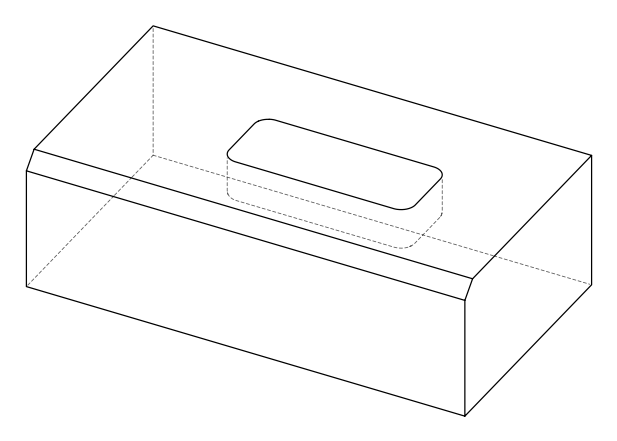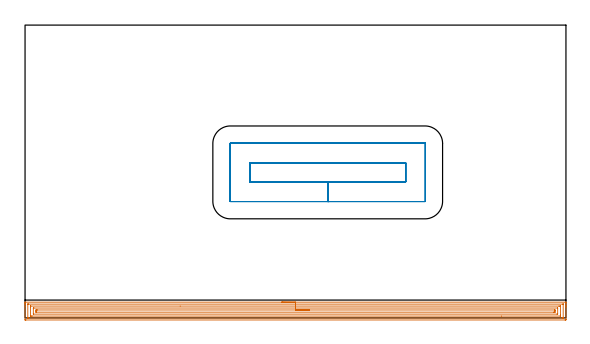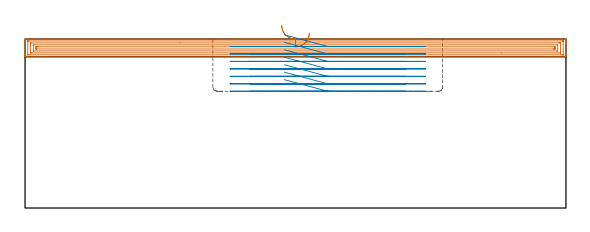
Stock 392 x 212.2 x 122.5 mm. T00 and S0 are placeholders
(PLAN: 2 operations, 1 tool changes, 25.8 min)
(1 AREA_MILL | FG_CHAMFER_SURFACE | UGT0205_001 | 15.93 min | 32612 mm3)
(2 MILL_RECTANGULAR_POCKET | POCKET_RECTANGULAR_STRAIGHT | NXT0201_007 | Follow Part, ap 6.25, ae 75% | 9.84 min | 418457 mm3)
(TOOL UGT0205_001 | Chamfer Mill 20 x 3 x 45 deg. | D20 FL50 Z2)
(TOOL NXT0201_007 | ENDMILL 25mm [R216.25-25050GCK54P 1620] | D25 R3 FL54 Z5)
(OP 1 AREA_MILL)
G17 G21 G94 G90
T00 M6
G54
G17 G0 G90 X186. Y11.4 S1061 M3
G43 Z132.5 H0
G94 G1 X186.038 Z131.628 F250.
X186.152 Z130.763
X186.341 Z129.912
X186.603 Z129.08
X186.937 Z128.274
X187.34 Z127.5
X187.808 Z126.764
X188.34 Z126.072
X188.929 Z125.429
X189.572 Z124.839
X190.264 Z124.308
X191. Z123.84
X191.774 Z123.437
X192.58 Z123.103
X193.412 Z122.841
X194.263 Z122.652
X195.128 Z122.538
X196. Z122.5
X391.818
X391.99 Y11.397 Z122.489
X391.997 Y11.265 Z122.357
X392. Y11.125 Z122.225
Y10.901 Z122.001
Y10.19 Z121.284
Y8.961 Z120.058
Y8.443 Z119.538
Y7.829 Z118.924
Y-0.904 Z110.193
X391.996 Y-1.163 Z109.935
X391.99 Y-1.493 Z109.604
X391.713 Y-1.497 Z109.601
X391.371 Y-1.5 Z109.6
X0.629
X0.075 Y-1.495 Z109.603
X0.01 Y-1.492 Z109.606
X0. Y-1.422 Z109.676
Y8.443 Z119.538
Y9.834 Z120.93
Y10.19 Z121.284
Y10.901 Z122.001
Y11.126 Z122.225
X0.003 Y11.265 Z122.357
X0.01 Y11.397 Z122.489
X0.182 Y11.4 Z122.5
X196.
Y9.986 Z121.086
X389.792 Y9.985 Z121.085
X389.94 Y9.984 Z121.084
X389.976 Y9.981 Z121.081
X389.988 Y9.979 Z121.079
X389.991 Y9.972 Z121.072
X389.996 Y9.939 Z121.039
X389.999 Y9.783 Z120.883
Y0.177 Z111.277
X389.995 Y0.04 Z111.14
X389.99 Y-0.067 Z111.033
X389.982 Y-0.08 Z111.02
X389.967 Y-0.082 Z111.018
X389.925 Y-0.084 Z111.017
X389.583 Y-0.085 Z111.015
X389.374 Y-0.086 Z111.014
X2.208
X2.06 Y-0.084 Z111.016
X2.024 Y-0.082 Z111.018
X2.012 Y-0.079 Z111.021
X2.009 Y-0.072 Z111.028
X2.004 Y-0.039 Z111.061
X2.001 Y0.117 Z111.217
Y9.723 Z120.823
X2.005 Y9.86 Z120.96
X2.01 Y9.967 Z121.067
X2.018 Y9.98 Z121.08
X2.033 Y9.981 Z121.081
X2.075 Y9.983 Z121.083
X2.417 Y9.985 Z121.085
X2.626 Y9.986 Z121.086
X196.
Y8.571 Z119.671
X386.9
X387.664 Y8.57 Z119.67
X387.794 Y8.568 Z119.668
X387.925 Y8.564 Z119.664
X387.991 Y8.558 Z119.658
X387.994 Y8.51 Z119.61
X387.997 Y8.443 Z119.543
X388. Y8.243 Z119.343
Y2.129 Z113.229
X387.995 Y1.457 Z112.557
X387.992 Y1.357 Z112.457
X387.99 Y1.337 Z112.437
X387.968 Y1.334 Z112.434
X387.923 Y1.331 Z112.431
X387.794 Y1.329 Z112.429
X345.258 Y1.328 Z112.428
X5.1
X4.336 Y1.33 Z112.43
X4.206 Y1.332 Z112.432
X4.075 Y1.335 Z112.435
X4.009 Y1.342 Z112.442
X4.006 Y1.39 Z112.49
X4.003 Y1.457 Z112.557
X4. Y1.657 Z112.757
Y7.771 Z118.871
X4.005 Y8.443 Z119.543
X4.008 Y8.543 Z119.643
X4.01 Y8.563 Z119.663
X4.032 Y8.566 Z119.666
X4.077 Y8.569 Z119.669
X4.206 Y8.571 Z119.671
X112.424
X196.
Y7.157 Z118.257
X385.896
X385.941 Y7.156 Z118.256
X385.976 Y7.152 Z118.252
X385.99 Y7.149 Z118.249
X385.992 Y7.128 Z118.228
X386. Y6.702 Z117.802
Y3.209 Z114.309
X385.992 Y2.77 Z113.87
X385.99 Y2.75 Z113.85
X385.95 Y2.747 Z113.847
X385.867 Y2.744 Z113.844
X385.741 Y2.743 Z113.843
X385.584
X6.104
X6.059 Y2.744 Z113.844
X6.024 Y2.748 Z113.848
X6.01 Y2.751 Z113.851
X6.008 Y2.772 Z113.872
X6. Y3.198 Z114.298
Y6.691 Z117.791
X6.008 Y7.13 Z118.23
X6.01 Y7.15 Z118.25
X6.05 Y7.153 Z118.253
X6.133 Y7.156 Z118.256
X6.259 Y7.157 Z118.257
X6.416
X196.
Y5.743 Z116.843
X383.756 Y5.742 Z116.842
X383.931 Y5.741 Z116.841
X383.974 Y5.739 Z116.839
X383.988 Y5.737 Z116.837
X383.991 Y5.725 Z116.825
X383.995 Y5.667 Z116.767
X384. Y5.163 Z116.263
Y4.95 Z116.05
X383.998 Y4.291 Z115.391
X383.993 Y4.195 Z115.295
X383.99 Y4.17 Z115.27
X383.979 Y4.164 Z115.264
X383.932 Y4.162 Z115.262
X383.73 Y4.159 Z115.259
X383.324 Y4.157 Z115.257
X383.241
X8.244
X8.069 Y4.159 Z115.259
X8.026 Y4.161 Z115.261
X8.012 Y4.163 Z115.263
X8.009 Y4.175 Z115.275
X8.005 Y4.233 Z115.333
X8. Y4.737 Z115.837
Y4.95 Z116.05
X8.002 Y5.609 Z116.709
X8.007 Y5.705 Z116.805
X8.01 Y5.729 Z116.829
X8.021 Y5.736 Z116.836
X8.068 Y5.738 Z116.838
X8.27 Y5.741 Z116.841
X8.676 Y5.743 Z116.843
X8.759
X196.
X196.872 Z116.881
X197.736 Z116.995
X198.588 Z117.184
X199.42 Z117.446
X200.226 Z117.78
X201. Z118.183
X201.736 Z118.652
X202.428 Z119.183
X203.071 Z119.772
X203.66 Z120.415
X204.191 Z121.107
X204.66 Z121.843
X205.063 Z122.617
X205.397 Z123.423
X205.659 Z124.255
X205.848 Z125.107
X205.962 Z125.971
X206. Z126.843
G0 Z132.5
M5
M2
(OP 2 MILL_RECTANGULAR_POCKET)
G17 G21 G94 G90
T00 M6
G54
G17 G0 G90 X187.948 Y98.55 S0 M3
G43 Z132.5 H1
Z125.5
G94 G1 X219.35 Z117.086 F250.
X275.85 F500.
Y112.35
X162.85
Y98.55
X219.35
Y84.3
X289.9
G3 X290.1 Y84.5 R0.2
G1 Y126.4
G3 X289.9 Y126.6 R0.2
G1 X148.8
G3 X148.6 Y126.4 R0.2
G1 Y84.5
G3 X148.8 Y84.3 R0.2
G1 X219.35
X220.35
G0 X187.948 Y98.55 Z120.086
G1 X219.35 Z111.671 F250.
X275.85 F500.
Y112.35
X162.85
Y98.55
X219.35
Y84.3
X289.9
G3 X290.1 Y84.5 R0.2
G1 Y126.4
G3 X289.9 Y126.6 R0.2
G1 X148.8
G3 X148.6 Y126.4 R0.2
G1 Y84.5
G3 X148.8 Y84.3 R0.2
G1 X219.35
X220.35
G0 X187.948 Y98.55 Z114.671
G1 X219.35 Z106.257 F250.
X275.85 F500.
Y112.35
X162.85
Y98.55
X219.35
Y84.3
X289.9
G3 X290.1 Y84.5 R0.2
G1 Y126.4
G3 X289.9 Y126.6 R0.2
G1 X148.8
G3 X148.6 Y126.4 R0.2
G1 Y84.5
G3 X148.8 Y84.3 R0.2
G1 X219.35
X220.35
G0 X187.948 Y98.55 Z109.257
G1 X219.35 Z100.843 F250.
X275.85 F500.
Y112.35
X162.85
Y98.55
X219.35
Y84.3
X289.9
G3 X290.1 Y84.5 R0.2
G1 Y126.4
G3 X289.9 Y126.6 R0.2
G1 X148.8
G3 X148.6 Y126.4 R0.2
G1 Y84.5
G3 X148.8 Y84.3 R0.2
G1 X219.35
X220.35
G0 X187.948 Y98.55 Z103.843
G1 X219.35 Z95.429 F250.
X275.85 F500.
Y112.35
X162.85
Y98.55
X219.35
Y84.3
X289.9
G3 X290.1 Y84.5 R0.2
G1 Y126.4
G3 X289.9 Y126.6 R0.2
G1 X148.8
G3 X148.6 Y126.4 R0.2
G1 Y84.5
G3 X148.8 Y84.3 R0.2
G1 X219.35
X220.35
G0 X187.948 Y98.55 Z98.429
G1 X219.35 Z90.014 F250.
X275.85 F500.
Y112.35
X162.85
Y98.55
X219.35
Y84.3
X289.9
G3 X290.1 Y84.5 R0.2
G1 Y126.4
G3 X289.9 Y126.6 R0.2
G1 X148.8
G3 X148.6 Y126.4 R0.2
G1 Y84.5
G3 X148.8 Y84.3 R0.2
G1 X219.35
X220.35
G0 X187.948 Y98.55 Z93.014
G1 X219.35 Z84.6 F250.
X275.85 F500.
Y112.35
X162.85
Y98.55
X219.35
Y84.3
X289.9
G3 X290.1 Y84.5 R0.2
G1 Y126.4
G3 X289.9 Y126.6 R0.2
G1 X148.8
G3 X148.6 Y126.4 R0.2
G1 Y84.5
G3 X148.8 Y84.3 R0.2
G1 X219.35
X220.35
G0 Z132.5
M5
M2
